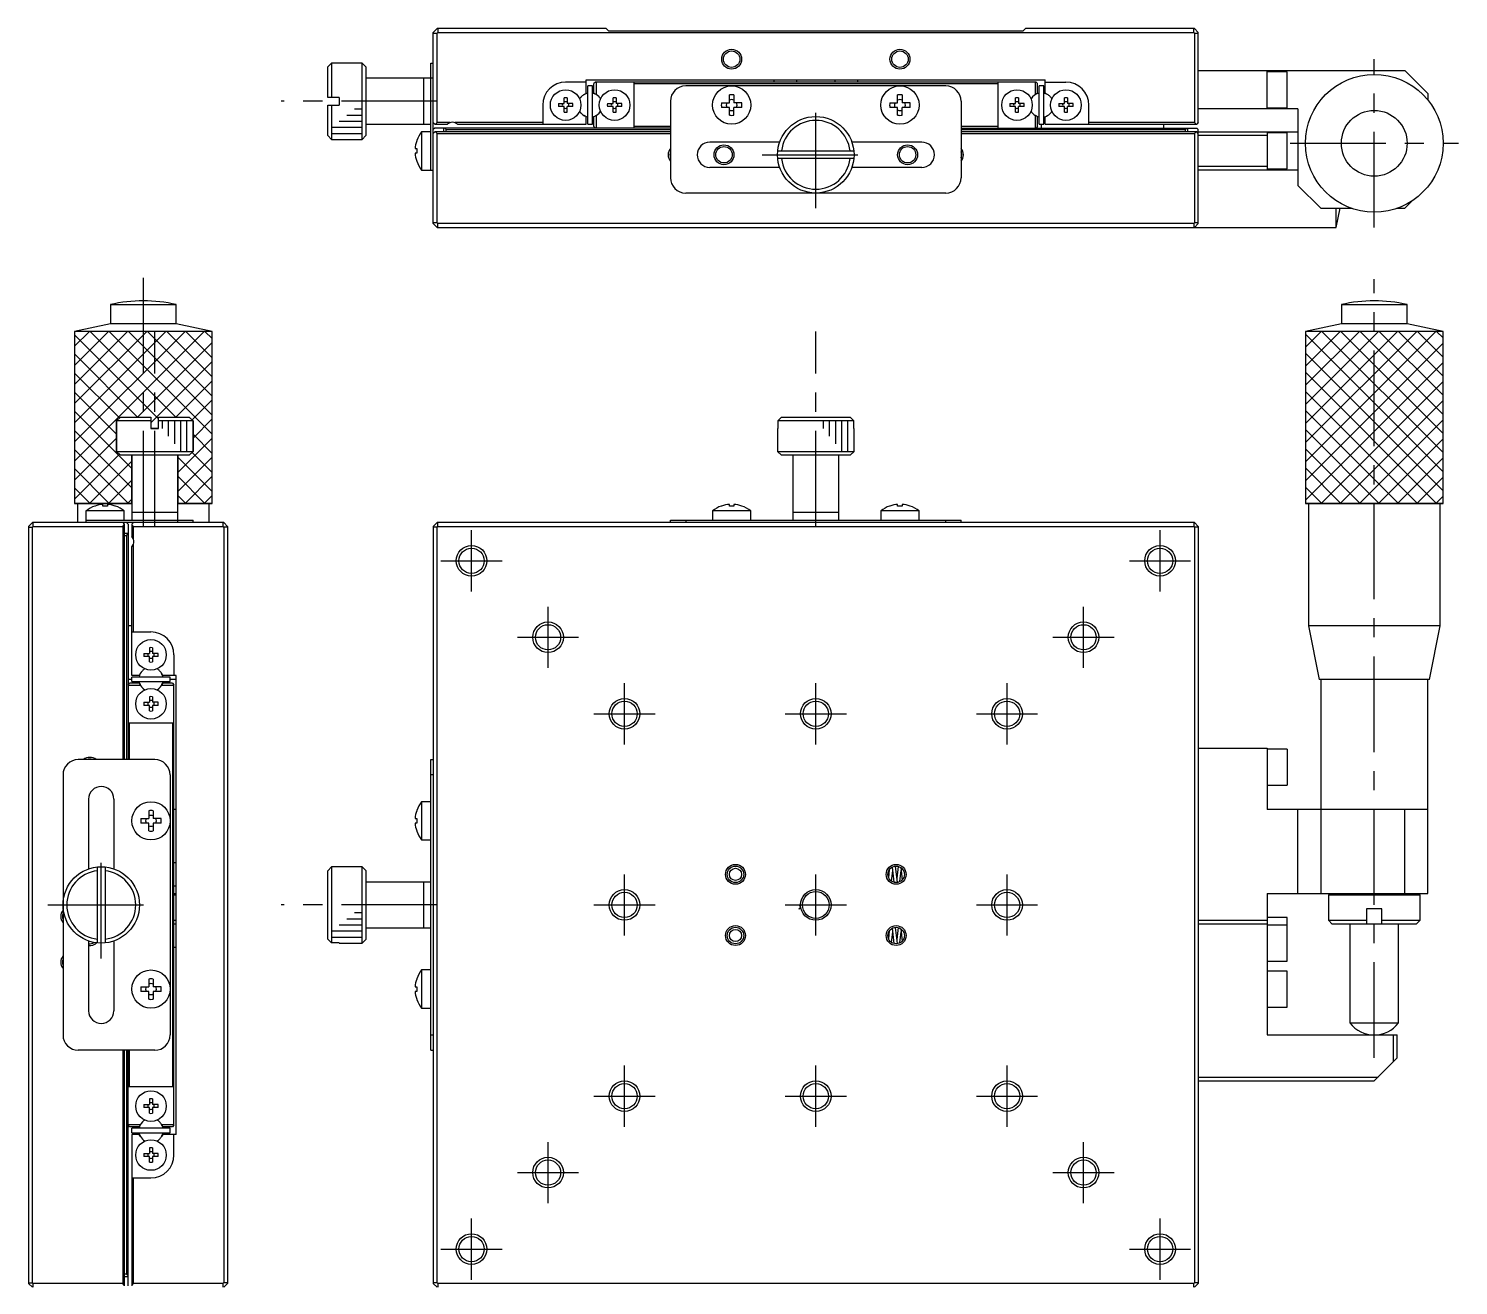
# Model space of a CAD drawing. Extents: x 70 to 511, y -30 to 239.
# Drawn here: x 122 to 308.9, y 74.7 to 239.1 of the extents above; entities that cross this region are included whole.
import ezdxf

# ---------------------------------------------------------------- set-up
doc = ezdxf.new("R2010")
doc.units = 0
doc.header["$LTSCALE"] = 10
doc.linetypes.add('CENTER', pattern=[2, 1.25, -0.25, 0.25, -0.25])
doc.layers.get('0').update_dxf_attribs({"linetype": 'CONTINUOUS'})
doc.layers.add('CENTER', color=1, linetype='CENTER')

msp = doc.modelspace()

# ---------------------------------------------------------------- linework, layer by layer
at = {"color": 7, "linetype": 'CONTINUOUS'}
for p, q in [((175.4, 239.07), (174.9, 238.57)), ((174.9, 213.57), (174.9, 238.57)), ((174.9, 238.47), (175.4, 238.47)), ((197.5, 239.07), (175.4, 239.07)), ((175.4, 238.47), (175.5, 238.57)), ((175.4, 226.77), (175.4, 238.47)), ((175.5, 239.07), (175.5, 238.57)), ((175.5, 238.57), (274.3, 238.57)), ((197.85, 238.72), (197.5, 239.07)), ((251.95, 238.72), (197.85, 238.72)), ((252.3, 239.07), (251.95, 238.72)), ((274.4, 239.07), (252.3, 239.07)), ((274.3, 238.57), (274.3, 239.07)), ((274.3, 238.57), (274.4, 238.47)), ((274.9, 238.57), (274.4, 239.07)), ((274.4, 238.47), (274.4, 226.77)), ((274.4, 238.47), (274.9, 238.47)), ((274.9, 226.77), (274.9, 238.57)), ((161.6, 234.57), (161.1, 234.07)), ((161.1, 230.069659), (161.1, 234.07)), ((161.6, 234.57), (161.6, 230.07038)), ((165.6, 234.57), (161.6, 234.57)), ((166.1, 234.07), (165.6, 234.57)), ((165.6, 224.57), (165.6, 234.57)), ((166.1, 234.07), (166.1, 225.07)), ((174.6, 234.57), (174.9, 234.57)), ((174.6, 220.57), (174.6, 234.57)), ((174.6, 232.57), (166.1, 232.57)), ((173.6, 232.57), (173.6, 226.57)), ((194.9, 232.07), (192.2, 232.07)), ((194.9, 232.37), (254.9, 232.37)), ((194.9, 230.614412), (194.9, 232.37)), ((196.1, 232.07), (195.9, 231.87)), ((195.9, 230.614412), (195.9, 231.87)), ((253.7, 232.07), (196.1, 232.07)), ((196.2, 232.07), (196.2, 230.441188)), ((201.1, 232.07), (201.1, 226.07)), ((201.1, 231.87), (248.7, 231.87)), ((219.4, 232.37), (219.4, 232.07)), ((222.4, 232.07), (222.4, 232.37)), ((227.4, 232.37), (227.4, 232.07)), ((230.4, 232.07), (230.4, 232.37)), ((248.7, 232.07), (248.7, 226.07)), ((253.6, 230.441188), (253.6, 232.07)), ((253.7, 232.07), (253.9, 231.87)), ((253.9, 230.614412), (253.9, 231.87)), ((254.9, 230.614412), (254.9, 232.37)), ((254.9, 232.07), (257.6, 232.07)), ((274.9, 233.57), (301.9, 233.57)), ((283.9, 228.57), (283.9, 233.57)), ((286.5, 233.42), (283.9, 233.42)), ((286.5, 228.72), (286.5, 233.42)), ((304.9, 230.57), (301.9, 233.57)), ((162.6, 230.070458), (161.1, 230.070341)), ((162.6, 230.07038), (162.6, 229.07038)), ((192, 229.27), (192, 229.998709)), ((192.4, 229.998709), (192.4, 229.27)), ((194.60625, 230.444815), (194.9, 230.614412)), ((195.099998, 226.57), (195.099998, 231.57)), ((195.7, 231.57), (195.1, 231.57)), ((195.7, 226.57), (195.7, 231.57)), ((196.19375, 230.444815), (195.9, 230.614412)), ((198.4, 229.27), (198.4, 229.998709)), ((198.8, 229.998709), (198.8, 229.27)), ((241.9, 231.57), (207.9, 231.57)), ((213.6, 229.37), (213.6, 230.386245)), ((214.2, 230.386245), (214.2, 229.37)), ((235.6, 229.37), (235.6, 230.386245)), ((236.2, 230.386245), (236.2, 229.37)), ((251, 229.27), (251, 229.998709)), ((251.4, 229.998709), (251.4, 229.27)), ((253.9, 230.614412), (253.60625, 230.444815)), ((253.854896, 230.560979), (253.782306, 230.546461)), ((254.099998, 226.57), (254.099998, 231.57)), ((254.7, 231.57), (254.1, 231.57)), ((254.7, 226.57), (254.7, 231.57)), ((254.9, 230.67), (254.7, 230.67)), ((255.19375, 230.444815), (254.9, 230.614412)), ((257.4, 229.27), (257.4, 229.998709)), ((257.8, 229.998709), (257.8, 229.27)), ((304.9, 230.57), (304.9, 229.726854)), ((161.1, 229.070341), (162.6, 229.070458)), ((161.1, 225.07), (161.1, 229.070341)), ((161.6, 229.07038), (161.6, 224.57)), ((189.2, 229.07), (189.2, 226.57)), ((191.271291, 229.27), (192, 229.27)), ((192, 228.87), (191.271291, 228.87)), ((192, 228.141291), (192, 228.87)), ((193.128709, 229.27), (192.4, 229.27)), ((193.128709, 228.87), (192.4, 228.87)), ((192.4, 228.141291), (192.4, 228.87)), ((197.671291, 229.27), (198.4, 229.27)), ((198.4, 228.87), (197.671291, 228.87)), ((198.4, 228.141291), (198.4, 228.87)), ((199.528709, 229.27), (198.8, 229.27)), ((199.528709, 228.87), (198.8, 228.87)), ((198.8, 228.141291), (198.8, 228.87)), ((205.9, 229.57), (205.9, 219.57)), ((212.583755, 229.37), (213.6, 229.37)), ((213.6, 228.77), (212.583755, 228.77)), ((213.6, 227.753755), (213.6, 228.77)), ((215.216245, 229.37), (214.2, 229.37)), ((215.216245, 228.77), (214.2, 228.77)), ((214.2, 227.753755), (214.2, 228.77)), ((234.583755, 229.37), (235.6, 229.37)), ((235.6, 228.77), (234.583755, 228.77)), ((235.6, 227.753755), (235.6, 228.77)), ((237.216245, 229.37), (236.2, 229.37)), ((237.216245, 228.77), (236.2, 228.77)), ((236.2, 227.753755), (236.2, 228.77)), ((243.9, 229.57), (243.9, 219.57)), ((250.271291, 229.27), (251, 229.27)), ((251, 228.87), (250.271291, 228.87)), ((251, 228.141291), (251, 228.87)), ((252.128709, 229.27), (251.4, 229.27)), ((252.128709, 228.87), (251.4, 228.87)), ((251.4, 228.141291), (251.4, 228.87)), ((256.671291, 229.27), (257.4, 229.27)), ((257.4, 228.87), (256.671291, 228.87)), ((257.4, 228.141291), (257.4, 228.87)), ((258.528709, 229.27), (257.8, 229.27)), ((258.528709, 228.87), (257.8, 228.87)), ((257.8, 228.141291), (257.8, 228.87)), ((260.6, 226.57), (260.6, 229.07)), ((287.9, 228.57), (274.9, 228.57)), ((283.9, 228.72), (286.5, 228.72)), ((287.9, 228.57), (287.9, 218.57)), ((166.1, 226.57), (174.6, 226.57)), ((175.1, 226.57), (174.9, 226.77)), ((175.1, 226.57), (176.738562, 226.57)), ((175.2, 226.57), (175.4, 226.77)), ((177.08775, 226.77), (175.4, 226.77)), ((189.2, 226.77), (177.71225, 226.77)), ((178.061438, 226.57), (194.9, 226.57)), ((194.9, 227.525588), (194.60625, 227.695185)), ((194.9, 226.57), (194.9, 227.525588)), ((195.1, 226.57), (195.7, 226.57)), ((196.19375, 227.695185), (195.9, 227.525588)), ((195.9, 226.27), (195.9, 227.525588)), ((195.9, 226.27), (196.1, 226.07)), ((196.2, 227.698812), (196.2, 226.07)), ((205.9, 226.27), (201.1, 226.27)), ((248.7, 226.27), (243.9, 226.27)), ((253.6, 226.07), (253.6, 227.698812)), ((253.9, 227.525588), (253.60625, 227.695185)), ((253.9, 226.27), (253.7, 226.07)), ((253.9, 226.27), (253.9, 227.525588)), ((254.1, 226.57), (254.7, 226.57)), ((254.4, 226.07), (254.4, 226.57)), ((254.9, 227.525588), (255.19375, 227.695185)), ((254.9, 226.57), (254.9, 227.525588)), ((254.9, 226.57), (274.7, 226.57)), ((274.4, 226.77), (260.6, 226.77)), ((270.4, 226.07), (270.4, 226.57)), ((274.4, 226.77), (274.6, 226.57)), ((274.9, 226.77), (274.7, 226.57)), ((161.1, 225.07), (161.6, 224.57)), ((161.6, 224.57), (165.6, 224.57)), ((165.6, 224.57), (166.1, 225.07)), ((172.734698, 224.42), (172.734698, 224.386245)), ((174.6, 225.57), (173.377501, 225.57)), ((173.377501, 225.57), (173.377501, 220.57)), ((175.1, 226.07), (174.9, 225.87)), ((175.1, 225.57), (174.9, 225.37)), ((205.9, 226.07), (175.1, 226.07)), ((205.9, 225.57), (175.1, 225.57)), ((175.4, 225.37), (175.2, 225.57)), ((175.4, 213.67), (175.4, 225.37)), ((175.4, 225.37), (205.9, 225.37)), ((176.3, 225.57), (176.3, 226.07)), ((176.4, 226.07), (176.6, 225.87)), ((176.6, 225.57), (176.6, 225.87)), ((176.6, 225.87), (205.9, 225.87)), ((243.9, 226.07), (274.7, 226.07)), ((243.9, 225.87), (273.2, 225.87)), ((274.7, 225.57), (243.9, 225.57)), ((243.9, 225.37), (274.4, 225.37)), ((273.2, 225.87), (273.4, 226.07)), ((273.2, 225.87), (273.2, 225.57)), ((273.5, 226.07), (273.5, 225.57)), ((274.6, 225.57), (274.4, 225.37)), ((274.4, 225.37), (274.4, 213.67)), ((274.9, 225.87), (274.7, 226.07)), ((274.9, 225.37), (274.7, 225.57)), ((274.9, 213.57), (274.9, 225.87)), ((274.9, 225.57), (287.9, 225.57)), ((283.9, 225.07), (274.9, 225.07)), ((283.9, 225.57), (283.9, 220.57)), ((286.5, 225.42), (283.9, 225.42)), ((286.5, 220.72), (286.5, 225.42)), ((172.522564, 223.37), (172.734698, 223.37)), ((172.734698, 222.77), (172.522564, 222.77)), ((172.734698, 223.37), (172.734698, 222.77)), ((220.180095, 224.22), (211.05, 224.22)), ((219.925063, 223.07), (229.874937, 223.07)), ((238.75, 224.22), (229.619905, 224.22)), ((172.734698, 221.753755), (172.734698, 221.72)), ((173.377501, 220.57), (174.9, 220.57)), ((220.180095, 220.92), (211.05, 220.92)), ((229.874937, 222.07), (219.925063, 222.07)), ((238.75, 220.92), (229.619905, 220.92)), ((274.9, 221.07), (283.9, 221.07)), ((287.9, 220.57), (274.9, 220.57)), ((283.9, 220.72), (286.5, 220.72)), ((241.9, 217.57), (207.9, 217.57)), ((290.9, 215.57), (287.9, 218.57)), ((290.9, 215.57), (294.94196, 215.57)), ((292.9, 213.07), (292.9, 215.57)), ((292.9, 213.07), (293.431915, 215.57)), ((300.85804, 215.57), (301.9, 215.57)), ((302.951042, 216.621042), (301.9, 215.57)), ((175.4, 213.67), (174.9, 213.67)), ((175.4, 213.07), (174.9, 213.57)), ((175.5, 213.57), (175.4, 213.67)), ((175.4, 213.07), (292.9, 213.07)), ((175.5, 213.07), (175.5, 213.57)), ((274.3, 213.57), (175.5, 213.57)), ((274.4, 213.67), (274.3, 213.57)), ((274.3, 213.57), (274.3, 213.07)), ((274.9, 213.67), (274.4, 213.67)), ((274.9, 213.57), (274.4, 213.07)), ((132.7, 202.975), (141.3, 202.975)), ((132.7, 202.975), (132.7, 200.475)), ((141.3, 200.475), (141.3, 202.975)), ((293.6, 202.975), (302.2, 202.975)), ((293.6, 202.975), (293.6, 200.475)), ((302.2, 200.475), (302.2, 202.975)), ((132.7, 200.475), (128, 199.475)), ((141.3, 200.475), (132.7, 200.475)), ((146, 199.475), (141.3, 200.475)), ((293.6, 200.475), (288.9, 199.475)), ((302.2, 200.475), (293.6, 200.475)), ((306.9, 199.475), (302.2, 200.475)), ((146, 199.475), (128, 199.475)), ((128, 199.475), (128, 176.975)), ((128, 199.475), (128, 176.975)), ((146, 199.475), (128, 199.475)), ((146, 176.975), (146, 199.475)), ((146, 176.975), (146, 199.475)), ((288.9, 199.475), (288.9, 176.975)), ((306.9, 199.475), (288.9, 199.475)), ((288.9, 199.475), (288.9, 176.975)), ((306.9, 199.475), (288.9, 199.475)), ((306.9, 176.975), (306.9, 199.475)), ((306.9, 176.975), (306.9, 199.475)), ((134, 188.275), (133.5, 187.775)), ((133.5, 187.775), (134, 188.275)), ((138, 187.775), (133.5, 187.775)), ((133.5, 187.775), (133.5, 183.775)), ((133.5, 183.775), (133.5, 187.775)), ((134, 188.275), (138, 188.275)), ((134, 188.275), (138, 188.275)), ((138, 188.275), (138, 186.775)), ((138, 188.275), (138, 186.775)), ((139, 188.275), (143, 188.275)), ((139, 186.775), (139, 188.275)), ((139, 186.775), (139, 188.275)), ((139, 188.275), (143, 188.275)), ((143.5, 187.775), (139, 187.775)), ((143.5, 187.775), (143, 188.275)), ((143, 188.275), (143.5, 187.775)), ((143.5, 187.775), (143.5, 183.775)), ((219.925063, 187.775), (220.427864, 188.275)), ((219.925063, 187.775), (219.925063, 186.775)), ((229.874937, 187.775), (219.925063, 187.775)), ((220.427864, 188.275), (229.372136, 188.275)), ((229.372136, 188.275), (229.874937, 187.775)), ((229.874937, 186.775), (229.874937, 187.775)), ((139, 186.775), (138, 186.775)), ((138, 186.775), (139, 186.775)), ((219.925063, 186.775), (219.9, 186.775)), ((219.9, 186.775), (219.9, 183.775)), ((229.9, 186.775), (229.874937, 186.775)), ((229.9, 183.775), (229.9, 186.775)), ((133.5, 183.775), (143.5, 183.775)), ((133.5, 183.775), (134, 183.275)), ((134, 183.275), (133.5, 183.775)), ((143, 183.275), (134, 183.275)), ((135.5, 183.275), (134, 183.275)), ((135.5, 183.275), (135.5, 174.775)), ((135.5, 176.975), (135.5, 183.275)), ((141.5, 174.775), (141.5, 183.275)), ((143, 183.275), (141.5, 183.275)), ((141.5, 183.275), (141.5, 176.975)), ((143, 183.275), (143.5, 183.775)), ((143.5, 183.775), (143, 183.275)), ((219.9, 183.775), (229.9, 183.775)), ((219.9, 183.775), (220.4, 183.275)), ((229.4, 183.275), (220.4, 183.275)), ((221.9, 183.275), (221.9, 174.775)), ((227.9, 174.775), (227.9, 183.275)), ((229.4, 183.275), (229.9, 183.775)), ((135.5, 176.975), (128, 176.975)), ((128, 176.975), (135.5, 176.975)), ((128.4, 176.975), (128.4, 174.475)), ((134.5, 175.997499), (129.5, 175.997499)), ((129.5, 175.997499), (129.5, 174.475)), ((130.683755, 176.640302), (130.65, 176.640302)), ((131.7, 176.640302), (131.7, 176.852436)), ((132.3, 176.640302), (131.7, 176.640302)), ((132.3, 176.852436), (132.3, 176.640302)), ((133.35, 176.640302), (133.316245, 176.640302)), ((134.5, 174.775), (134.5, 175.997499)), ((141.5, 175.775), (135.5, 175.775)), ((146, 176.975), (141.5, 176.975)), ((141.5, 176.975), (146, 176.975)), ((145.6, 174.475), (145.6, 176.975)), ((216.4, 175.997499), (211.4, 175.997499)), ((211.4, 175.997499), (211.4, 174.775)), ((212.583755, 176.640302), (212.55, 176.640302)), ((213.6, 176.640302), (213.6, 176.852436)), ((214.2, 176.640302), (213.6, 176.640302)), ((214.2, 176.852436), (214.2, 176.640302)), ((215.25, 176.640302), (215.216245, 176.640302)), ((216.4, 174.775), (216.4, 175.997499)), ((227.9, 175.775), (221.9, 175.775)), ((238.4, 175.997499), (233.4, 175.997499)), ((233.4, 175.997499), (233.4, 174.775)), ((234.583755, 176.640302), (234.55, 176.640302)), ((235.6, 176.640302), (235.6, 176.852436)), ((236.2, 176.640302), (235.6, 176.640302)), ((236.2, 176.852436), (236.2, 176.640302)), ((237.25, 176.640302), (237.216245, 176.640302)), ((238.4, 174.775), (238.4, 175.997499)), ((306.9, 176.975), (288.9, 176.975)), ((288.9, 176.975), (306.9, 176.975)), ((289.3, 176.975), (289.3, 160.975)), ((306.5, 160.975), (306.5, 176.975)), ((122, 173.975), (122.5, 174.475)), ((122, 173.975), (122, 74.975)), ((122, 173.875), (122.5, 173.875)), ((147.5, 174.475), (122.5, 174.475)), ((122.5, 173.875), (122.6, 173.975)), ((122.5, 75.075), (122.5, 173.875)), ((122.6, 173.975), (122.6, 174.475)), ((122.6, 173.975), (134.3, 173.975)), ((129.5, 174.775), (143.5, 174.775)), ((134.3, 174.475), (134.5, 174.275)), ((134.3, 173.975), (134.5, 174.175)), ((134.3, 173.975), (134.3, 143.475)), ((134.5, 174.275), (134.5, 143.475)), ((134.8, 174.475), (135, 174.275)), ((135, 174.275), (135, 143.475)), ((135.7, 174.475), (135.5, 174.275)), ((135.5, 174.275), (135.5, 172.636438)), ((135.5, 174.175), (135.7, 173.975)), ((135.7, 172.28725), (135.7, 173.975)), ((135.7, 173.975), (147.4, 173.975)), ((143.5, 174.475), (143.5, 174.775)), ((147.4, 174.475), (147.4, 173.975)), ((147.4, 173.975), (147.5, 173.875)), ((147.5, 174.475), (148, 173.975)), ((147.5, 173.875), (147.5, 75.075)), ((148, 173.875), (147.5, 173.875)), ((148, 173.975), (148, 74.975)), ((175.4, 174.475), (174.9, 173.975)), ((174.9, 173.975), (174.9, 74.975)), ((175.4, 173.875), (174.9, 173.875)), ((274.4, 174.475), (175.4, 174.475)), ((175.4, 173.875), (175.5, 173.975)), ((175.4, 75.075), (175.4, 173.875)), ((175.5, 173.975), (175.5, 174.475)), ((175.5, 173.975), (274.3, 173.975)), ((205.9, 174.475), (205.9, 174.775)), ((205.9, 174.775), (243.9, 174.775)), ((243.9, 174.475), (243.9, 174.775)), ((274.3, 174.475), (274.3, 173.975)), ((274.3, 173.975), (274.4, 173.875)), ((274.9, 173.975), (274.4, 174.475)), ((274.4, 173.875), (274.4, 75.075)), ((274.9, 173.875), (274.4, 173.875)), ((274.9, 173.975), (274.9, 74.975)), ((134.5, 173.075), (135, 173.075)), ((134.5, 172.775), (134.8, 172.775)), ((135, 172.975), (134.8, 172.775)), ((134.8, 172.775), (134.8, 143.475)), ((135.7, 172.28725), (135.5, 172.636438)), ((135.5, 171.313562), (135.7, 171.66275)), ((135.5, 154.475), (135.5, 171.313562)), ((135.7, 160.175), (135.7, 171.66275)), ((135.5, 160.975), (135, 160.975)), ((306.5, 160.975), (289.3, 160.975)), ((289.3, 160.975), (290.7, 153.975)), ((305.1, 153.975), (306.5, 160.975)), ((135.5, 160.175), (138, 160.175)), ((137.071291, 157.375), (137.8, 157.375)), ((137.8, 158.103709), (137.8, 157.375)), ((138.2, 158.103709), (138.2, 157.375)), ((138.928709, 157.375), (138.2, 157.375)), ((141, 157.175), (141, 154.475)), ((137.8, 156.975), (137.071291, 156.975)), ((137.8, 156.246291), (137.8, 156.975)), ((138.2, 156.975), (138.2, 156.246291)), ((138.928709, 156.975), (138.2, 156.975)), ((135.5, 153.975), (135, 153.975)), ((135, 153.275), (135.2, 153.475)), ((136.455588, 153.475), (135.2, 153.475)), ((136.455588, 154.475), (135.5, 154.475)), ((140.5, 154.275), (135.5, 154.275)), ((135.5, 153.675), (135.5, 154.275)), ((135.5, 153.675), (140.5, 153.675)), ((136.625185, 154.76875), (136.455588, 154.475)), ((136.455588, 153.475), (136.625185, 153.18125)), ((139.544412, 154.475), (139.374815, 154.76875)), ((139.544412, 153.475), (139.374815, 153.18125)), ((141.3, 154.475), (139.544412, 154.475)), ((140.8, 153.475), (139.544412, 153.475)), ((140.5, 153.675), (140.5, 154.275)), ((141.3, 153.975), (140.5, 153.975)), ((140.8, 153.475), (141, 153.275)), ((141, 95.675), (141, 153.275)), ((141.3, 94.475), (141.3, 154.475)), ((305.1, 153.975), (290.7, 153.975)), ((290.9, 153.975), (290.9, 125.975)), ((304.9, 125.975), (304.9, 153.975)), ((136.628812, 153.175), (135, 153.175)), ((137.8, 151.703709), (137.8, 150.975)), ((138.2, 151.703709), (138.2, 150.975)), ((141, 153.175), (139.371188, 153.175)), ((137.071291, 150.975), (137.8, 150.975)), ((137.8, 150.575), (137.071291, 150.575)), ((137.8, 149.846291), (137.8, 150.575)), ((138.928709, 150.975), (138.2, 150.975)), ((138.2, 150.575), (138.2, 149.846291)), ((138.928709, 150.575), (138.2, 150.575)), ((135, 148.275), (141, 148.275)), ((135.2, 143.475), (135.2, 148.275)), ((140.8, 148.275), (140.8, 100.675)), ((274.9, 144.975), (283.9, 144.975)), ((283.9, 144.975), (283.9, 136.975)), ((286.5, 144.825), (283.9, 144.825)), ((286.5, 144.825), (286.5, 140.125)), ((138.5, 143.475), (128.5, 143.475)), ((174.6, 143.475), (174.9, 143.475)), ((174.6, 105.475), (174.6, 143.475)), ((126.5, 141.475), (126.5, 107.475)), ((140.5, 141.475), (140.5, 107.475)), ((129.85, 138.325), (129.85, 129.194905)), ((133.15, 138.325), (133.15, 129.194905)), ((283.9, 140.125), (286.5, 140.125)), ((137.7, 136.791245), (137.7, 135.775)), ((138.3, 136.791245), (138.3, 135.775)), ((141.3, 136.975), (141, 136.975)), ((172.734698, 136.825), (172.734698, 136.791245)), ((173.377501, 137.975), (173.377501, 132.975)), ((174.6, 137.975), (173.377501, 137.975)), ((304.9, 136.975), (283.9, 136.975)), ((287.9, 125.975), (287.9, 136.975)), ((301.9, 125.975), (301.9, 136.975)), ((136.683755, 135.775), (137.7, 135.775)), ((137.7, 135.175), (136.683755, 135.175)), ((137.7, 134.158755), (137.7, 135.175)), ((139.316245, 135.775), (138.3, 135.775)), ((138.3, 135.175), (138.3, 134.158755)), ((139.316245, 135.175), (138.3, 135.175)), ((172.522564, 135.775), (172.734698, 135.775)), ((172.734698, 135.175), (172.522564, 135.175)), ((172.734698, 135.775), (172.734698, 135.175)), ((172.734698, 134.158755), (172.734698, 134.125)), ((173.377501, 132.975), (174.6, 132.975)), ((131.000379, 119.500025), (130.999621, 129.449899)), ((131.999621, 129.449975), (132.000379, 119.500101)), ((141.3, 129.975), (141, 129.975)), ((161.1, 128.947174), (161.6, 129.449975)), ((161.6, 129.449975), (161.6, 119.500101)), ((162.6, 129.449975), (161.6, 129.449975)), ((162.6, 129.475), (162.6, 129.449975)), ((165.6, 129.475), (162.6, 129.475)), ((165.6, 119.475), (165.6, 129.475)), ((166.1, 128.975), (165.6, 129.475)), ((166.1, 128.975), (166.1, 119.975)), ((234.507522, 129.073864), (234.406545, 128.065092)), ((234.805478, 127.57931), (234.948778, 128.974305)), ((234.8995, 129.426282), (235.107064, 127.440808)), ((235.563389, 127.412463), (235.335739, 129.548216)), ((235.659957, 129.517886), (235.500306, 127.974277)), ((235.901972, 127.524428), (236.051812, 128.973964)), ((236.010168, 129.359728), (236.176979, 127.732584)), ((161.1, 120.002902), (161.1, 128.947174)), ((174.6, 127.475), (166.1, 127.475)), ((173.6, 127.475), (173.6, 121.475)), ((141, 126.975), (141.3, 126.975)), ((141, 125.975), (141.3, 125.975)), ((141.3, 125.775), (141, 125.775)), ((283.9, 125.975), (283.9, 107.475)), ((283.9, 125.975), (304.9, 125.975)), ((292.1, 125.975), (291.9, 125.775)), ((303.9, 125.775), (291.9, 125.775)), ((291.9, 125.775), (291.9, 122.475)), ((303.9, 125.775), (303.7, 125.975)), ((303.9, 122.475), (303.9, 125.775)), ((222.646768, 124.428619), (222.638889, 124.427662)), ((222.65477, 124.429217), (222.646768, 124.428619)), ((222.662887, 124.429454), (222.65477, 124.429217)), ((222.671107, 124.429324), (222.662887, 124.429454)), ((222.679421, 124.428826), (222.671107, 124.429324)), ((222.687819, 124.427958), (222.679421, 124.428826)), ((222.696287, 124.426717), (222.687819, 124.427958)), ((222.704814, 124.425102), (222.696287, 124.426717)), ((222.699589, 123.984262), (222.708221, 123.985729)), ((222.714614, 124.422796), (222.704814, 124.425102)), ((222.708221, 123.985729), (222.716746, 123.987622)), ((222.724453, 124.419999), (222.714614, 124.422796)), ((222.716746, 123.987622), (222.725155, 123.989923)), ((222.734309, 124.41671), (222.724453, 124.419999)), ((222.725155, 123.989923), (222.733439, 123.992614)), ((222.733439, 123.992614), (222.74159, 123.995677)), ((222.744158, 124.41293), (222.734309, 124.41671)), ((222.74159, 123.995677), (222.749599, 123.999095)), ((222.753976, 124.40866), (222.744158, 124.41293)), ((222.749599, 123.999095), (222.759011, 124.003641)), ((222.763737, 124.403903), (222.753976, 124.40866)), ((222.759011, 124.003641), (222.768195, 124.008644)), ((222.773412, 124.398662), (222.763737, 124.403903)), ((222.768195, 124.008644), (222.777136, 124.014076)), ((222.782974, 124.39294), (222.773412, 124.398662)), ((222.777136, 124.014076), (222.785823, 124.019909)), ((222.792392, 124.386742), (222.782974, 124.39294)), ((222.785823, 124.019909), (222.794243, 124.026117)), ((222.801634, 124.380076), (222.792392, 124.386742)), ((222.794243, 124.026117), (222.803343, 124.033481)), ((222.810667, 124.372946), (222.801634, 124.380076)), ((222.803343, 124.033481), (222.812078, 124.041247)), ((222.819455, 124.365362), (222.810667, 124.372946)), ((222.812078, 124.041247), (222.820433, 124.049379)), ((222.827961, 124.357332), (222.819455, 124.365362)), ((222.820433, 124.049379), (222.828395, 124.057843)), ((222.836149, 124.348867), (222.827961, 124.357332)), ((222.828395, 124.057843), (222.835949, 124.066606)), ((222.835949, 124.066606), (222.84296, 124.075474)), ((222.843019, 124.341111), (222.836149, 124.348867)), ((222.84296, 124.075474), (222.849553, 124.08457)), ((222.849586, 124.333038), (222.843019, 124.341111)), ((222.849553, 124.08457), (222.855719, 124.093866)), ((222.855821, 124.324657), (222.849586, 124.333038)), ((222.855719, 124.093866), (222.861447, 124.103336)), ((222.861693, 124.315978), (222.855821, 124.324657)), ((222.861447, 124.103336), (222.867412, 124.114273)), ((222.867172, 124.307011), (222.861693, 124.315978)), ((222.872226, 124.297766), (222.867172, 124.307011)), ((222.867412, 124.114273), (222.872785, 124.12536)), ((222.876821, 124.288256), (222.872226, 124.297766)), ((222.872785, 124.12536), (222.877553, 124.136563)), ((222.880922, 124.278493), (222.876821, 124.288256)), ((222.877553, 124.136563), (222.881706, 124.147845)), ((222.883824, 124.270509), (222.880922, 124.278493)), ((222.881706, 124.147845), (222.884577, 124.156905)), ((222.886369, 124.262379), (222.883824, 124.270509)), ((222.884577, 124.156905), (222.887043, 124.165977)), ((222.888537, 124.25411), (222.886369, 124.262379)), ((222.887043, 124.165977), (222.889098, 124.175046)), ((222.890308, 124.24571), (222.888537, 124.25411)), ((222.889098, 124.175046), (222.890737, 124.184096)), ((222.891663, 124.237187), (222.890308, 124.24571)), ((222.890737, 124.184096), (222.891958, 124.193112)), ((222.892584, 124.228551), (222.891663, 124.237187)), ((222.891958, 124.193112), (222.892757, 124.202079)), ((222.893072, 124.219812), (222.892584, 124.228551)), ((222.892757, 124.202079), (222.893129, 124.210984)), ((222.893129, 124.210984), (222.893072, 124.219812)), ((298.9, 123.975), (296.9, 123.975)), ((296.9, 123.975), (296.9, 121.975)), ((298.9, 121.975), (298.9, 123.975)), ((141, 122.475), (141.3, 122.475)), ((141.3, 121.975), (141, 121.975)), ((235.563389, 119.412463), (235.335739, 121.548216)), ((235.659957, 121.517886), (235.500306, 119.974277)), ((274.9, 122.475), (283.9, 122.475)), ((283.9, 121.975), (274.9, 121.975)), ((286.5, 122.825), (283.9, 122.825)), ((286.5, 121.825), (283.9, 121.825)), ((286.5, 117.125), (286.5, 122.825)), ((291.9, 122.475), (296.9, 122.475)), ((291.9, 122.475), (292.4, 121.975)), ((303.4, 121.975), (292.4, 121.975)), ((294.725, 121.975), (294.725, 109.04218)), ((298.9, 122.475), (303.9, 122.475)), ((301.075, 109.04218), (301.075, 121.975)), ((303.4, 121.975), (303.9, 122.475)), ((129.85, 119.755095), (129.85, 110.625)), ((133.15, 119.755095), (133.15, 110.625)), ((161.6, 119.500101), (161.1, 120.002902)), ((165.6, 119.475), (166.1, 119.975)), ((166.1, 121.475), (174.6, 121.475)), ((234.507522, 121.073864), (234.406545, 120.065092)), ((234.805478, 119.57931), (234.948778, 120.974305)), ((234.8995, 121.426282), (235.107064, 119.440808)), ((235.901972, 119.524428), (236.051812, 120.973964)), ((236.010168, 121.359728), (236.176979, 119.732584)), ((141, 118.975), (141.3, 118.975)), ((162.6, 119.500025), (161.6, 119.500025)), ((162.6, 119.500101), (162.6, 119.475)), ((162.6, 119.475), (165.6, 119.475)), ((173.377501, 115.975), (173.377501, 110.975)), ((174.6, 115.975), (173.377501, 115.975)), ((283.9, 117.125), (286.5, 117.125)), ((137.7, 114.791245), (137.7, 113.775)), ((138.3, 114.791245), (138.3, 113.775)), ((172.734698, 114.825), (172.734698, 114.791245)), ((286.5, 115.825), (283.9, 115.825)), ((286.5, 111.125), (286.5, 115.825)), ((136.683755, 113.775), (137.7, 113.775)), ((137.7, 113.175), (136.683755, 113.175)), ((137.7, 112.158755), (137.7, 113.175)), ((139.316245, 113.775), (138.3, 113.775)), ((138.3, 113.175), (138.3, 112.158755)), ((139.316245, 113.175), (138.3, 113.175)), ((172.522564, 113.775), (172.734698, 113.775)), ((172.734698, 113.175), (172.522564, 113.175)), ((172.734698, 113.775), (172.734698, 113.175)), ((172.734698, 112.158755), (172.734698, 112.125)), ((173.377501, 110.975), (174.6, 110.975)), ((283.9, 111.125), (286.5, 111.125)), ((294.725, 109.04218), (301.075, 109.04218)), ((283.9, 107.475), (300.9, 107.475)), ((300.4, 103.975), (300.4, 107.475)), ((300.9, 104.475), (300.9, 107.475)), ((138.5, 105.475), (128.5, 105.475)), ((134.3, 105.475), (134.3, 74.975)), ((134.5, 105.475), (134.5, 74.675)), ((134.8, 105.475), (134.8, 76.175)), ((135, 74.675), (135, 105.475)), ((135.2, 100.675), (135.2, 105.475)), ((174.6, 105.475), (174.9, 105.475)), ((300.9, 104.475), (297.9, 101.475)), ((274.9, 101.975), (298.4, 101.975)), ((274.9, 101.475), (297.9, 101.475)), ((141, 100.675), (135, 100.675)), ((137.8, 99.103709), (137.8, 98.375)), ((138.2, 99.103709), (138.2, 98.375)), ((137.071291, 98.375), (137.8, 98.375)), ((137.8, 97.975), (137.071291, 97.975)), ((137.8, 97.246291), (137.8, 97.975)), ((138.928709, 98.375), (138.2, 98.375)), ((138.2, 97.975), (138.2, 97.246291)), ((138.928709, 97.975), (138.2, 97.975)), ((135, 95.775), (136.628812, 95.775)), ((135.2, 95.475), (135, 95.675)), ((136.455588, 95.475), (135.2, 95.475)), ((136.625185, 95.76875), (136.455588, 95.475)), ((139.371188, 95.775), (141, 95.775)), ((139.374815, 95.76875), (139.544412, 95.475)), ((140.8, 95.475), (139.544412, 95.475)), ((141, 95.675), (140.8, 95.475)), ((140.5, 95.275), (135.5, 95.275)), ((135.5, 94.675), (135.5, 95.275)), ((135.5, 94.675), (140.5, 94.675)), ((136.455588, 94.475), (135.5, 94.475)), ((135.5, 94.475), (135.5, 74.675)), ((136.625185, 94.18125), (136.455588, 94.475)), ((139.544412, 94.475), (139.374815, 94.18125)), ((141.3, 94.475), (139.544412, 94.475)), ((140.5, 94.675), (140.5, 95.275)), ((141, 91.775), (141, 94.475)), ((137.071291, 91.975), (137.8, 91.975)), ((137.8, 92.703709), (137.8, 91.975)), ((138.2, 92.703709), (138.2, 91.975)), ((138.928709, 91.975), (138.2, 91.975)), ((137.8, 91.575), (137.071291, 91.575)), ((137.8, 90.846291), (137.8, 91.575)), ((138.2, 91.575), (138.2, 90.846291)), ((138.928709, 91.575), (138.2, 91.575)), ((135.5, 88.775), (138, 88.775)), ((135.7, 74.975), (135.7, 88.775)), ((122, 75.075), (122.5, 75.075)), ((122, 74.975), (122.5, 74.475)), ((122.6, 74.975), (122.5, 75.075)), ((122.6, 74.475), (122.6, 74.975)), ((134.3, 74.975), (122.6, 74.975)), ((134.5, 74.775), (134.3, 74.975)), ((134.8, 76.175), (134.5, 76.175)), ((134.5, 75.875), (135, 75.875)), ((134.8, 76.175), (135, 75.975)), ((135.7, 74.975), (135.5, 74.775)), ((147.4, 74.975), (135.7, 74.975)), ((147.5, 75.075), (147.4, 74.975)), ((147.4, 74.975), (147.4, 74.475)), ((148, 75.075), (147.5, 75.075)), ((147.5, 74.475), (148, 74.975)), ((175.4, 75.075), (174.9, 75.075)), ((174.9, 74.975), (175.4, 74.475)), ((175.5, 74.975), (175.4, 75.075)), ((175.5, 74.975), (175.5, 74.475)), ((274.3, 74.975), (175.5, 74.975)), ((274.4, 75.075), (274.3, 74.975)), ((274.3, 74.475), (274.3, 74.975)), ((274.9, 75.075), (274.4, 75.075)), ((274.4, 74.475), (274.9, 74.975))]:
    msp.add_line(p, q, dxfattribs=at)
at = {"color": 3, "linetype": 'CONTINUOUS'}
for p, q in [((174.9, 232.57), (174.6, 232.57)), ((164.6, 228.57), (165.6, 228.57)), ((161.6, 226.17), (165.6, 226.17)), ((162.6, 226.97), (165.6, 226.97)), ((163.6, 227.77), (165.6, 227.77)), ((161.6, 225.37), (165.6, 225.37)), ((128, 197.525), (129.95, 199.475)), ((128, 195.025), (132.45, 199.475)), ((128, 192.525), (134.95, 199.475)), ((128, 190.025), (137.45, 199.475)), ((128, 187.525), (139.95, 199.475)), ((128, 185.025), (142.45, 199.475)), ((128, 182.525), (144.95, 199.475)), ((128, 199.025), (139, 188.025)), ((130.05, 199.475), (141.25, 188.275)), ((132.55, 199.475), (146, 186.025)), ((135.05, 199.475), (146, 188.525)), ((137.55, 199.475), (146, 191.025)), ((140.05, 199.475), (146, 193.525)), ((142.55, 199.475), (146, 196.025)), ((145.05, 199.475), (146, 198.525)), ((288.9, 197.425), (290.95, 199.475)), ((288.9, 194.925), (293.45, 199.475)), ((288.9, 192.425), (295.95, 199.475)), ((288.9, 189.925), (298.45, 199.475)), ((288.9, 187.425), (300.95, 199.475)), ((288.9, 184.925), (303.45, 199.475)), ((288.9, 182.425), (305.95, 199.475)), ((288.9, 199.125), (306.9, 181.125)), ((291.05, 199.475), (306.9, 183.625)), ((293.55, 199.475), (306.9, 186.125)), ((296.05, 199.475), (306.9, 188.625)), ((298.55, 199.475), (306.9, 191.125)), ((301.05, 199.475), (306.9, 193.625)), ((303.55, 199.475), (306.9, 196.125)), ((306.05, 199.475), (306.9, 198.625)), ((128, 196.525), (136.25, 188.275)), ((136.25, 188.275), (146, 198.025)), ((288.9, 179.925), (306.9, 197.925)), ((288.9, 196.625), (306.9, 178.625)), ((138, 187.525), (146, 195.525)), ((288.9, 177.425), (306.9, 195.425)), ((128, 194.025), (133.875, 188.15)), ((141.25, 188.275), (146, 193.025)), ((288.9, 194.125), (306.05, 176.975)), ((290.95, 176.975), (306.9, 192.925)), ((128, 191.525), (133.5, 186.025)), ((288.9, 191.625), (303.55, 176.975)), ((128, 189.025), (135.5, 181.525)), ((143.375, 187.9), (146, 190.525)), ((288.9, 189.125), (301.05, 176.975)), ((293.45, 176.975), (306.9, 190.425)), ((139.5, 186.775), (139.5, 187.775)), ((140.3, 185.775), (140.3, 187.775)), ((141.1, 184.775), (141.1, 187.775)), ((141.9, 183.775), (141.9, 187.775)), ((142.7, 183.775), (142.7, 187.775)), ((143.5, 185.525), (146, 188.025)), ((143.5, 183.775), (143.5, 187.775)), ((225.9, 186.775), (225.9, 187.775)), ((226.7, 185.775), (226.7, 187.775)), ((227.5, 184.775), (227.5, 187.775)), ((228.3, 183.775), (228.3, 187.775)), ((229.1, 183.775), (229.1, 187.775)), ((295.95, 176.975), (306.9, 187.925)), ((128, 186.525), (135.5, 179.025)), ((128, 180.025), (133.5, 185.525)), ((141.5, 181.025), (146, 185.525)), ((143.5, 186.025), (146, 183.525)), ((288.9, 186.625), (298.55, 176.975)), ((298.45, 176.975), (306.9, 185.425)), ((128, 184.025), (135.05, 176.975)), ((128, 177.525), (133.875, 183.4)), ((143.375, 183.65), (146, 181.025)), ((288.9, 184.125), (296.05, 176.975)), ((128, 181.525), (132.55, 176.975)), ((129.95, 176.975), (135.5, 182.525)), ((141.5, 178.525), (146, 183.025)), ((141.5, 183.025), (146, 178.525)), ((288.9, 181.625), (293.55, 176.975)), ((300.95, 176.975), (306.9, 182.925)), ((132.45, 176.975), (135.5, 180.025)), ((141.5, 180.525), (145.05, 176.975)), ((142.45, 176.975), (146, 180.525)), ((303.45, 176.975), (306.9, 180.425)), ((128, 179.025), (130.05, 176.975)), ((141.5, 178.025), (142.55, 176.975)), ((144.95, 176.975), (146, 178.025)), ((288.9, 179.125), (291.05, 176.975)), ((305.95, 176.975), (306.9, 177.925)), ((134.95, 176.975), (135.5, 177.525)), ((141.5, 174.475), (141.5, 174.775)), ((207.9, 174.775), (207.9, 174.475)), ((241.9, 174.475), (241.9, 174.775)), ((174.9, 141.475), (174.6, 141.475)), ((164.6, 123.475), (165.6, 123.475)), ((162.6, 121.875), (165.6, 121.875)), ((163.6, 122.675), (165.6, 122.675)), ((161.6, 121.075), (165.6, 121.075)), ((161.6, 120.275), (165.6, 120.275)), ((174.6, 107.475), (174.9, 107.475))]:
    msp.add_line(p, q, dxfattribs=at)
for centre, radius in [((213.9, 235.07), 1.3), ((235.9, 235.07), 1.3), ((212.9, 222.57), 1.3), ((236.9, 222.57), 1.3), ((179.9, 169.475), 2), ((269.9, 169.475), 2), ((189.9, 159.475), 2), ((259.9, 159.475), 2), ((199.9, 149.475), 2), ((224.9, 149.475), 2), ((249.9, 149.475), 2), ((214.4, 128.475), 1.3), ((235.4, 128.475), 1.3), ((199.9, 124.475), 2), ((249.9, 124.475), 2), ((214.4, 120.475), 1.3), ((235.4, 120.475), 1.3), ((199.9, 99.475), 2), ((224.9, 99.475), 2), ((249.9, 99.475), 2), ((189.9, 89.475), 2), ((259.9, 89.475), 2), ((179.9, 79.475), 2), ((269.9, 79.475), 2)]:
    msp.add_circle(centre, radius, dxfattribs=at)
at = {"color": 7, "linetype": 'CONTINUOUS'}
for centre, radius in [((213.9, 235.07), 1.075), ((235.9, 235.07), 1.075), ((297.9, 224.07), 9), ((192.2, 229.07), 2), ((198.6, 229.07), 2), ((213.9, 229.07), 2.5), ((235.9, 229.07), 2.5), ((251.2, 229.07), 2), ((257.6, 229.07), 2), ((297.9, 224.07), 4.3), ((224.9, 222.57), 5), ((212.9, 222.57), 1.075), ((236.9, 222.57), 1.075), ((179.9, 169.475), 1.65), ((269.9, 169.475), 1.65), ((189.9, 159.475), 1.65), ((259.9, 159.475), 1.65), ((138, 157.175), 2), ((138, 150.775), 2), ((199.9, 149.475), 1.65), ((224.9, 149.475), 1.65), ((249.9, 149.475), 1.65), ((138, 135.475), 2.5), ((131.5, 124.475), 5), ((214.4, 128.475), 1.075), ((214.4, 128.475), 0.8), ((235.4, 128.475), 1.075), ((199.9, 124.475), 1.65), ((224.9, 124.475), 2), ((224.9, 124.475), 1.75), ((249.9, 124.475), 1.65), ((214.4, 120.475), 1.075), ((235.4, 120.475), 1.075), ((214.4, 120.475), 0.8), ((138, 113.475), 2.5), ((199.9, 99.475), 1.65), ((224.9, 99.475), 1.65), ((249.9, 99.475), 1.65), ((138, 98.175), 2), ((138, 91.775), 2), ((189.9, 89.475), 1.65), ((259.9, 89.475), 1.65), ((179.9, 79.475), 1.65), ((269.9, 79.475), 1.65)]:
    msp.add_circle(centre, radius, dxfattribs=at)
for centre, radius, start, end in [((192.2, 229.07), 3, 90, 180), ((257.6, 229.07), 3, 0, 90), ((192.2, 229.07), 0.95, 77.846803, 102.153197), ((195.514905, 228.955095), 1.75, 135, 148.118468), ((195.399999, 229.07), 1.5875, 135.00025, 149.566737), ((195.4, 229.07), 1.5875, 120, 135), ((195.399999, 229.07), 1.5875, 100.89309, 120), ((195.399999, 229.07), 1.5875, 60, 79.106978), ((195.4, 229.07), 1.5875, 59.739186, 60), ((195.399999, 229.07), 1.5875, 30.433182, 59.739155), ((195.285095, 228.955095), 1.75, 31.881533, 45), ((198.6, 229.07), 0.95, 77.846803, 102.153197), ((207.9, 229.57), 2, 90, 180), ((213.9, 229.07), 1.35, 77.160412, 102.839588), ((235.9, 229.07), 1.35, 77.160412, 102.839588), ((241.9, 229.57), 2, 0, 90), ((251.2, 229.07), 0.95, 77.846803, 102.153197), ((254.514905, 228.955095), 1.75, 135, 148.118468), ((254.399999, 229.07), 1.5875, 100.89309, 149.566737), ((254.399999, 229.07), 1.5875, 60, 79.106934), ((254.4, 229.07), 1.5875, 45, 60), ((254.399999, 229.07), 1.5875, 30.433182, 45.000249), ((254.285095, 228.955095), 1.75, 31.881533, 45), ((257.6, 229.07), 0.95, 77.846803, 102.153197), ((192.2, 229.07), 0.95, 167.846803, 192.153197), ((192.2, 229.07), 0.435085, 152.633517, 207.366483), ((192.2, 229.07), 0.435085, 62.633517, 117.366483), ((192.2, 229.07), 0.435085, 242.633517, 297.366483), ((192.2, 229.07), 0.95, 257.846803, 282.153197), ((192.2, 229.07), 0.435085, 332.633517, 27.366483), ((192.2, 229.07), 0.95, 347.846803, 12.153197), ((195.514905, 229.184905), 1.75, 211.881533, 225), ((195.399999, 229.07), 1.5875, 210.433263, 224.999751), ((195.399999, 229.07), 1.5875, 280.89309, 329.566818), ((195.285095, 229.184905), 1.75, 315, 328.118467), ((198.6, 229.07), 0.95, 167.846803, 192.153197), ((198.6, 229.07), 0.435085, 152.633517, 207.366483), ((198.6, 229.07), 0.435085, 62.633517, 117.366483), ((198.6, 229.07), 0.435085, 242.633517, 297.366483), ((198.6, 229.07), 0.95, 257.846803, 282.153197), ((198.6, 229.07), 0.435085, 332.633517, 27.366483), ((198.6, 229.07), 0.95, 347.846803, 12.153197), ((213.9, 229.07), 1.35, 167.160412, 192.839588), ((213.9, 229.07), 0.708484, 154.948092, 205.051908), ((213.9, 229.07), 0.708484, 64.948092, 115.051908), ((213.9, 229.07), 0.708484, 244.948092, 295.051908), ((213.9, 229.07), 0.708484, 334.948092, 25.051908), ((213.9, 229.07), 1.35, 347.160412, 12.839588), ((235.9, 229.07), 1.35, 167.160412, 192.839588), ((235.9, 229.07), 0.708484, 154.948092, 205.051908), ((235.9, 229.07), 0.708484, 64.948092, 115.051908), ((235.9, 229.07), 0.708484, 244.948092, 295.051908), ((235.9, 229.07), 0.708484, 334.948092, 25.051908), ((235.9, 229.07), 1.35, 347.160412, 12.839588), ((251.2, 229.07), 0.95, 167.846803, 192.153197), ((251.2, 229.07), 0.435085, 152.633517, 207.366483), ((251.2, 229.07), 0.435085, 62.633517, 117.366483), ((251.2, 229.07), 0.435085, 242.633517, 297.366483), ((251.2, 229.07), 0.95, 257.846803, 282.153197), ((251.2, 229.07), 0.435085, 332.633517, 27.366483), ((251.2, 229.07), 0.95, 347.846803, 12.153197), ((254.514905, 229.184905), 1.75, 211.881533, 225), ((254.399999, 229.07), 1.5875, 210.433263, 224.999751), ((254.399999, 229.07), 1.5875, 315.000026, 329.566818), ((254.285095, 229.184905), 1.75, 315, 328.118467), ((257.6, 229.07), 0.95, 167.846803, 192.153197), ((257.6, 229.07), 0.435085, 152.633517, 207.366483), ((257.6, 229.07), 0.435085, 62.633517, 117.366483), ((257.6, 229.07), 0.435085, 242.633517, 297.366483), ((257.6, 229.07), 0.95, 257.846803, 282.153197), ((257.6, 229.07), 0.435085, 332.633517, 27.366483), ((257.6, 229.07), 0.95, 347.846803, 12.153197), ((177.4, 225.82), 1, 48.590378, 131.409622), ((195.399999, 229.07), 1.5875, 225.000026, 259.106984), ((213.9, 229.07), 1.35, 257.160412, 282.839588), ((224.9, 222.57), 4.5, 6.37937, 173.62063), ((235.9, 229.07), 1.35, 257.160412, 282.839588), ((254.399999, 229.07), 1.5875, 225.000026, 259.106984), ((254.399999, 229.07), 1.5875, 280.893067, 300), ((254.4, 229.07), 1.5875, 300, 315), ((176.5, 223.07), 3.988734, 160.731797, 175.686606), ((176.5, 223.07), 4, 141.317813, 160.275366), ((176.5, 223.07), 3.988734, 184.313394, 199.268203), ((206.9, 222.57), 1.075, 158.471096, 201.528904), ((211.05, 222.57), 1.65, 90, 270), ((238.75, 222.57), 1.65, 270, 90), ((242.9, 222.57), 1.075, 338.471096, 21.528904), ((176.5, 223.07), 4, 199.724634, 218.682187), ((224.9, 222.57), 4.5, 186.37937, 353.62063), ((207.9, 219.57), 2, 180, 270), ((241.9, 219.57), 2, 270, 0), ((137, 184.735), 18.74, 76.734971, 103.265029), ((297.9, 184.735), 18.74, 76.734971, 103.265029), ((132, 172.875), 4, 109.724634, 128.682187), ((132, 172.875), 3.988734, 94.313394, 109.268203), ((132, 172.875), 3.988734, 70.731797, 85.686606), ((132, 172.875), 4, 51.317813, 70.275366), ((213.9, 172.875), 4, 109.724634, 128.682187), ((213.9, 172.875), 3.988734, 94.313394, 109.268203), ((213.9, 172.875), 3.988734, 70.731797, 85.686606), ((213.9, 172.875), 4, 51.317813, 70.275366), ((235.9, 172.875), 4, 109.724634, 128.682187), ((235.9, 172.875), 3.988734, 94.313394, 109.268203), ((235.9, 172.875), 3.988734, 70.731797, 85.686606), ((235.9, 172.875), 4, 51.317813, 70.275366), ((134.75, 171.975), 1, 341.805128, 18.194872), ((138, 157.175), 3, 0, 90), ((138, 157.175), 0.95, 167.846803, 192.153197), ((138, 157.175), 0.435085, 152.633517, 207.366483), ((138, 157.175), 0.95, 77.846803, 102.153197), ((138, 157.175), 0.435085, 62.633517, 117.366483), ((138, 157.175), 0.435085, 332.633517, 27.366483), ((138, 157.175), 0.95, 347.846803, 12.153197), ((138.114905, 153.860095), 1.75, 121.881533, 135), ((138, 153.975001), 1.5875, 120.433263, 134.99975), ((138, 157.175), 0.435085, 242.633517, 297.366483), ((138, 157.175), 0.95, 257.846803, 282.153197), ((138, 153.975001), 1.5875, 44.999975, 59.566737), ((137.885095, 153.860095), 1.75, 45, 58.118467), ((138, 153.975001), 1.5875, 135.000026, 169.106992), ((138, 153.975001), 1.5875, 190.893149, 210), ((138, 153.975), 1.5875, 30, 45), ((138, 153.975001), 1.5875, 329.999969, 349.10685), ((138, 153.975001), 1.5875, 10.893011, 29.999969), ((138, 153.975001), 1.5875, 210.000031, 239.566818), ((138.114905, 154.089905), 1.75, 225, 238.118467), ((138, 150.775), 0.95, 77.846803, 102.153197), ((138, 153.975001), 1.5875, 300.433182, 329.739155), ((137.885095, 154.089905), 1.75, 301.881533, 315), ((138, 153.975), 1.5875, 329.739186, 330), ((138, 150.775), 0.95, 167.846803, 192.153197), ((138, 150.775), 0.435085, 152.633517, 207.366483), ((138, 150.775), 0.435085, 62.633517, 117.366483), ((138, 150.775), 0.435085, 242.633517, 297.366483), ((138, 150.775), 0.95, 257.846803, 282.153197), ((138, 150.775), 0.435085, 332.633517, 27.366483), ((138, 150.775), 0.95, 347.846803, 12.153197), ((128.5, 141.475), 2, 90, 180), ((130, 142.475), 1.075, 68.471096, 111.528904), ((138.5, 141.475), 2, 0, 90), ((131.5, 138.325), 1.65, 0, 180), ((138, 135.475), 1.35, 77.160412, 102.839588), ((176.5, 135.475), 3.988734, 160.731797, 175.686606), ((176.5, 135.475), 4, 141.317813, 160.275366), ((138, 135.475), 1.35, 167.160412, 192.839588), ((138, 135.475), 0.708484, 154.948092, 205.051908), ((138, 135.475), 0.708484, 64.948092, 115.051908), ((138, 135.475), 0.708484, 244.948092, 295.051908), ((138, 135.475), 0.708484, 334.948092, 25.051908), ((138, 135.475), 1.35, 347.160412, 12.839588), ((176.5, 135.475), 3.988734, 184.313394, 199.268203), ((138, 135.475), 1.35, 257.160412, 282.839588), ((176.5, 135.475), 4, 199.724634, 218.682187), ((131.5, 124.475), 4.5, 96.383742, 263.625002), ((131.5, 124.475), 4.5, 276.383742, 83.625002), ((127.5, 122.975), 1.075, 158.471096, 201.528904), ((130, 120.475), 1.075, 261.979067, 301.9202), ((127.5, 116.975), 1.075, 158.471096, 201.528904), ((176.5, 113.475), 4, 141.317813, 160.275366), ((138, 113.475), 1.35, 77.160412, 102.839588), ((138, 113.475), 0.708484, 64.948092, 115.051908), ((176.5, 113.475), 3.988734, 160.731797, 175.686606), ((138, 113.475), 1.35, 167.160412, 192.839588), ((138, 113.475), 0.708484, 154.948092, 205.051908), ((138, 113.475), 0.708484, 244.948092, 295.051908), ((138, 113.475), 1.35, 257.160412, 282.839588), ((138, 113.475), 0.708484, 334.948092, 25.051908), ((138, 113.475), 1.35, 347.160412, 12.839588), ((176.5, 113.475), 3.988734, 184.313394, 199.268203), ((131.5, 110.625), 1.65, 180, 0), ((176.5, 113.475), 4, 199.724634, 218.682187), ((297.9, 111.475156), 4, 217.462651, 322.537349), ((128.5, 107.475), 2, 180, 270), ((138.5, 107.475), 2, 270, 0), ((138, 98.175), 0.95, 77.846803, 102.153197), ((138, 98.175), 0.95, 167.846803, 192.153197), ((138, 98.175), 0.435085, 152.633517, 207.366483), ((138, 98.175), 0.435085, 62.633517, 117.366483), ((138, 98.175), 0.435085, 242.633517, 297.366483), ((138, 98.175), 0.95, 257.846803, 282.153197), ((138, 98.175), 0.435085, 332.633517, 27.366483), ((138, 98.175), 0.95, 347.846803, 12.153197), ((138, 94.975001), 1.5875, 135.000026, 169.106953), ((138.114905, 94.860095), 1.75, 121.881533, 135), ((138, 94.975001), 1.5875, 120.433263, 134.99975), ((138, 94.975001), 1.5875, 44.999975, 59.566737), ((137.885095, 94.860095), 1.75, 45, 58.118467), ((138, 94.975), 1.5875, 30.260814, 45), ((138, 94.975001), 1.5875, 10.89309, 30.260783), ((138, 94.975001), 1.5875, 190.893158, 210), ((138, 94.975001), 1.5875, 210.000031, 239.566818), ((138.114905, 95.089905), 1.75, 225, 238.118467), ((138, 94.975001), 1.5875, 300.433182, 315.00025), ((137.885095, 95.089905), 1.75, 301.881533, 315), ((138, 94.975), 1.5875, 315, 330), ((138, 94.975001), 1.5875, 329.999969, 349.106842), ((138, 91.775), 0.95, 167.846803, 192.153197), ((138, 91.775), 0.435085, 152.633517, 207.366483), ((138, 91.775), 0.95, 77.846803, 102.153197), ((138, 91.775), 0.435085, 62.633517, 117.366483), ((138, 91.775), 3, 270, 0), ((138, 91.775), 0.435085, 332.633517, 27.366483), ((138, 91.775), 0.95, 347.846803, 12.153197), ((138, 91.775), 0.435085, 242.633517, 297.366483), ((138, 91.775), 0.95, 257.846803, 282.153197)]:
    msp.add_arc(centre, radius, start, end, dxfattribs=at)
at = {"color": 3, "linetype": 'CONTINUOUS'}
for centre, start, end in [((206.9, 222.57), 140.284863, 219.715137), ((242.9, 222.57), 320.284863, 39.715137), ((130, 142.475), 50.284863, 129.715137), ((127.5, 122.975), 140.284863, 219.715137), ((127.5, 116.975), 140.284863, 219.715137), ((130, 120.475), 263.37419, 312.452238)]:
    msp.add_arc(centre, 1.3, start, end, dxfattribs=at)
at = {"layer": 'CENTER', "color": 1, "linetype": 'CENTER'}
for p, q in [((297.9, 213.07), (297.9, 235.07)), ((175.4, 229.57), (155, 229.57)), ((224.9, 215.57), (224.9, 229.57)), ((217.9, 222.57), (231.9, 222.57)), ((286.9, 224.07), (308.9, 224.07)), ((137, 173.975), (137, 206.545)), ((297.9, 104.475), (297.9, 206.31)), ((138.5, 173.975), (138.5, 199.475)), ((224.9, 173.975), (224.9, 199.475)), ((179.9, 165.475), (179.9, 173.475)), ((269.9, 165.475), (269.9, 173.475)), ((175.9, 169.475), (183.9, 169.475)), ((265.9, 169.475), (273.9, 169.475)), ((189.9, 155.475), (189.9, 163.475)), ((259.9, 155.475), (259.9, 163.475)), ((185.9, 159.475), (193.9, 159.475)), ((255.9, 159.475), (263.9, 159.475)), ((199.9, 145.475), (199.9, 153.475)), ((224.9, 145.475), (224.9, 153.475)), ((249.9, 145.475), (249.9, 153.475)), ((195.9, 149.475), (203.9, 149.475)), ((220.9, 149.475), (228.9, 149.475)), ((245.9, 149.475), (253.9, 149.475)), ((131.5, 117.475), (131.5, 131.475)), ((199.9, 120.475), (199.9, 128.475)), ((224.9, 120.475), (224.9, 128.475)), ((249.9, 120.475), (249.9, 128.475)), ((124.5, 124.475), (138.5, 124.475)), ((175.4, 124.475), (155, 124.475)), ((195.9, 124.475), (203.9, 124.475)), ((220.9, 124.475), (228.9, 124.475)), ((245.9, 124.475), (253.9, 124.475)), ((199.9, 95.475), (199.9, 103.475)), ((224.9, 95.475), (224.9, 103.475)), ((249.9, 95.475), (249.9, 103.475)), ((195.9, 99.475), (203.9, 99.475)), ((220.9, 99.475), (228.9, 99.475)), ((245.9, 99.475), (253.9, 99.475)), ((189.9, 85.475), (189.9, 93.475)), ((259.9, 85.475), (259.9, 93.475)), ((185.9, 89.475), (193.9, 89.475)), ((255.9, 89.475), (263.9, 89.475)), ((179.9, 75.475), (179.9, 83.475)), ((269.9, 75.475), (269.9, 83.475)), ((175.9, 79.475), (183.9, 79.475)), ((265.9, 79.475), (273.9, 79.475))]:
    msp.add_line(p, q, dxfattribs=at)

doc.saveas('drawing.dxf')
